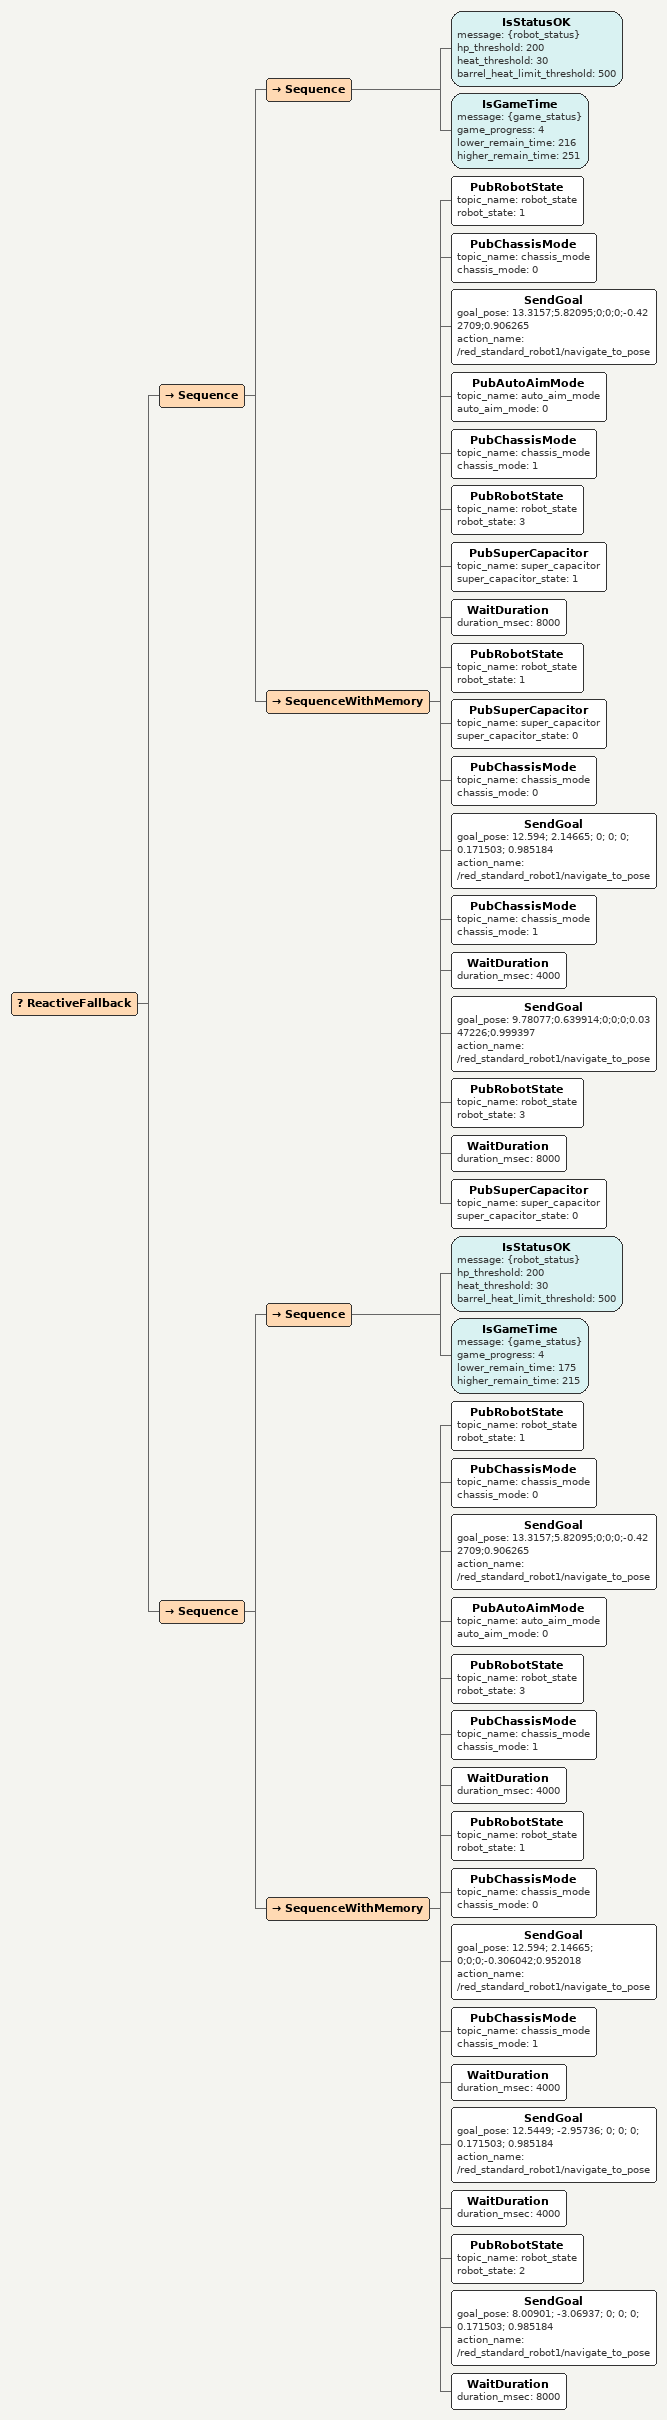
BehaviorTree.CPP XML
<ReactiveFallback>
  <Sequence>
    <Sequence>
      <IsStatusOK message="{robot_status}" hp_threshold="200" heat_threshold="30" barrel_heat_limit_threshold="500"/>
      <IsGameTime message="{game_status}" game_progress="4" lower_remain_time="216" higher_remain_time="251"/>
    </Sequence>
    <SequenceWithMemory>
      <PubRobotState topic_name="robot_state" robot_state="1"/>
      <PubChassisMode topic_name="chassis_mode" chassis_mode="0"/>
      <SendGoal goal_pose="13.3157;5.82095;0;0;0;-0.422709;0.906265" action_name="/red_standard_robot1/navigate_to_pose"/>
      <PubAutoAimMode topic_name="auto_aim_mode" auto_aim_mode="0"/>
      <PubChassisMode topic_name="chassis_mode" chassis_mode="1"/>
      <PubRobotState topic_name="robot_state" robot_state="3"/>
      <PubSuperCapacitor topic_name="super_capacitor" super_capacitor_state="1"/>
      <WaitDuration duration_msec="8000"/>
      <PubRobotState topic_name="robot_state" robot_state="1"/>
      <PubSuperCapacitor topic_name="super_capacitor" super_capacitor_state="0"/>
      <PubChassisMode topic_name="chassis_mode" chassis_mode="0"/>
      <SendGoal goal_pose="12.594; 2.14665; 0; 0; 0; 0.171503; 0.985184" action_name="/red_standard_robot1/navigate_to_pose"/>
      <PubChassisMode topic_name="chassis_mode" chassis_mode="1"/>
      <WaitDuration duration_msec="4000"/>
      <SendGoal goal_pose="9.78077;0.639914;0;0;0;0.0347226;0.999397" action_name="/red_standard_robot1/navigate_to_pose"/>
      <PubRobotState topic_name="robot_state" robot_state="3"/>
      <WaitDuration duration_msec="8000"/>
      <PubSuperCapacitor topic_name="super_capacitor" super_capacitor_state="0"/>
    </SequenceWithMemory>
  </Sequence>
  <Sequence>
    <Sequence>
      <IsStatusOK message="{robot_status}" hp_threshold="200" heat_threshold="30" barrel_heat_limit_threshold="500"/>
      <IsGameTime message="{game_status}" game_progress="4" lower_remain_time="175" higher_remain_time="215"/>
    </Sequence>
    <SequenceWithMemory>
      <PubRobotState topic_name="robot_state" robot_state="1"/>
      <PubChassisMode topic_name="chassis_mode" chassis_mode="0"/>
      <SendGoal goal_pose="13.3157;5.82095;0;0;0;-0.422709;0.906265" action_name="/red_standard_robot1/navigate_to_pose"/>
      <PubAutoAimMode topic_name="auto_aim_mode" auto_aim_mode="0"/>
      <PubRobotState topic_name="robot_state" robot_state="3"/>
      <PubChassisMode topic_name="chassis_mode" chassis_mode="1"/>
      <WaitDuration duration_msec="4000"/>
      <PubRobotState topic_name="robot_state" robot_state="1"/>
      <PubChassisMode topic_name="chassis_mode" chassis_mode="0"/>
      <SendGoal goal_pose="12.594; 2.14665; 0;0;0;-0.306042;0.952018" action_name="/red_standard_robot1/navigate_to_pose"/>
      <PubChassisMode topic_name="chassis_mode" chassis_mode="1"/>
      <WaitDuration duration_msec="4000"/>
      <SendGoal goal_pose="12.5449; -2.95736; 0; 0; 0; 0.171503; 0.985184" action_name="/red_standard_robot1/navigate_to_pose"/>
      <WaitDuration duration_msec="4000"/>
      <PubRobotState topic_name="robot_state" robot_state="2"/>
      <SendGoal goal_pose="8.00901; -3.06937; 0; 0; 0; 0.171503; 0.985184" action_name="/red_standard_robot1/navigate_to_pose"/>
      <WaitDuration duration_msec="8000"/>
    </SequenceWithMemory>
  </Sequence>
</ReactiveFallback>
